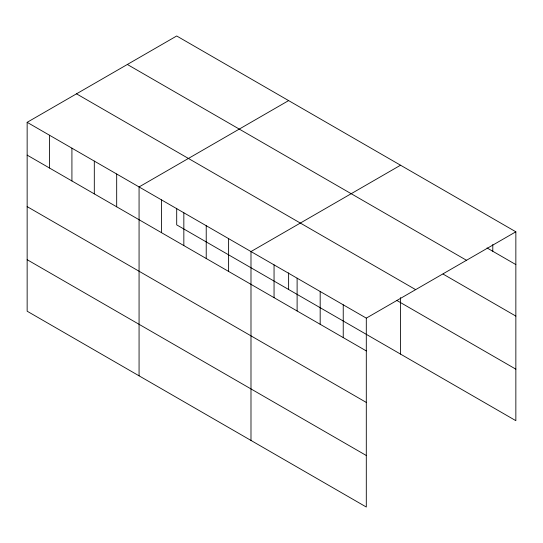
<?xml version="1.0" encoding="UTF-8"?>
<svg xmlns="http://www.w3.org/2000/svg" width="543" height="543" viewBox="0 0 543 543"><rect width="100%" height="100%" fill="white"/><g stroke="black" fill="none" stroke-linecap="round" stroke-linejoin="round"><path stroke-width="0.81" d="M27.15 122.324L366.301 318.13L366.301 507.019L27.15 311.207L27.15 122.324L176.699 35.981L515.85 231.793L515.85 420.676L176.699 224.87L176.699 208.254M288.618 100.598L139.069 186.941L139.069 375.824M400.537 165.215L250.988 251.558L250.988 440.441M366.301 318.13L515.85 231.793M487.023 247.941L515.85 264.584M127.347 64.474L466.498 260.28M443.061 274.066L515.85 316.094M76.502 93.83L415.653 289.636M396.926 300.503L515.85 369.165M27.15 155.115L366.301 350.921M27.15 206.625L366.301 402.431M27.15 259.697L366.301 455.502M492.786 244.54L492.786 251.266M400.537 297.618L400.537 354.104M343.237 304.82L343.237 337.61M320.18 291.503L320.18 324.293M297.116 278.186L297.116 310.976M288.618 272.871L288.618 289.487M274.052 264.869L274.052 297.659M228.61 238.635L228.61 271.425M206.225 225.712L206.225 258.502M183.839 212.788L183.839 245.579M161.454 199.865L161.454 232.655M116.684 174.018L116.684 206.808M94.306 161.095L94.306 193.885M71.92 148.171L71.92 180.962M49.535 135.248L49.535 168.038"/></g></svg>
